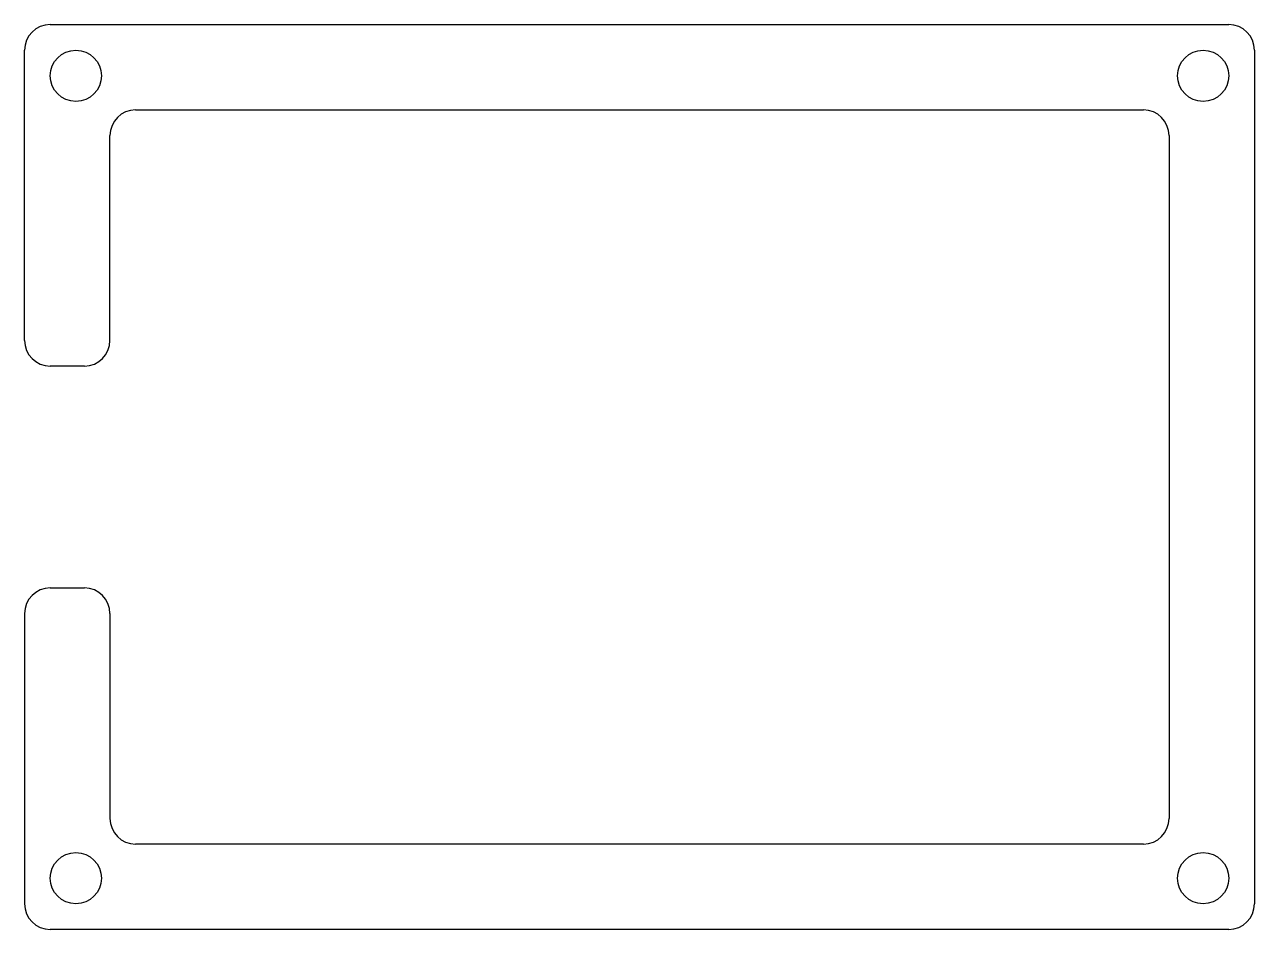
# Model space of a CAD drawing. Header units: millimetres. Extents: x -6 to 66, y -6 to 47.
import ezdxf

# ---------------------------------------------------------------- set-up
doc = ezdxf.new("R2010")
doc.units = ezdxf.units.MM

msp = doc.modelspace()

# ---------------------------------------------------------------- linework, layer by layer
for p, q in [((-4.5, 47), (0, 47)), ((0, 47), (64.5, 47)), ((-6, 28.5), (-6, 45.5)), ((66, 45.5), (66, -4.5)), ((0.5, 42), (59.5, 42)), ((-1, 28.5), (-1, 40.5)), ((61, 40.5), (61, 0.5)), ((-2.5, 27), (-4.5, 27)), ((-4.5, 14), (-2.5, 14)), ((-6, 12.5), (-6, -4.5)), ((-1, 12.5), (-1, 0.5)), ((59.5, -1), (0.5, -1)), ((64.5, -6), (-4.5, -6))]:
    msp.add_line(p, q)
at = {"color": 7, "linetype": 'Continuous', "lineweight": 25}
for centre in [(-3, 44), (63, 44), (-3, -3), (63, -3)]:
    msp.add_circle(centre, 1.5, dxfattribs=at)
for centre, start, end in [((-4.5, 45.5), 90, 180), ((64.5, 45.5), 0, 90), ((0.5, 40.5), 90, 180), ((59.5, 40.5), 0, 90), ((-4.5, 28.5), 180, 270), ((-2.5, 28.5), 270, 0), ((-4.5, 12.5), 90, 180), ((-2.5, 12.5), 0, 90), ((0.5, 0.5), 180, 270), ((59.5, 0.5), 270, 0), ((-4.5, -4.5), 180, 270), ((64.5, -4.5), 270, 0)]:
    msp.add_arc(centre, 1.5, start, end)

doc.saveas('drawing.dxf')
